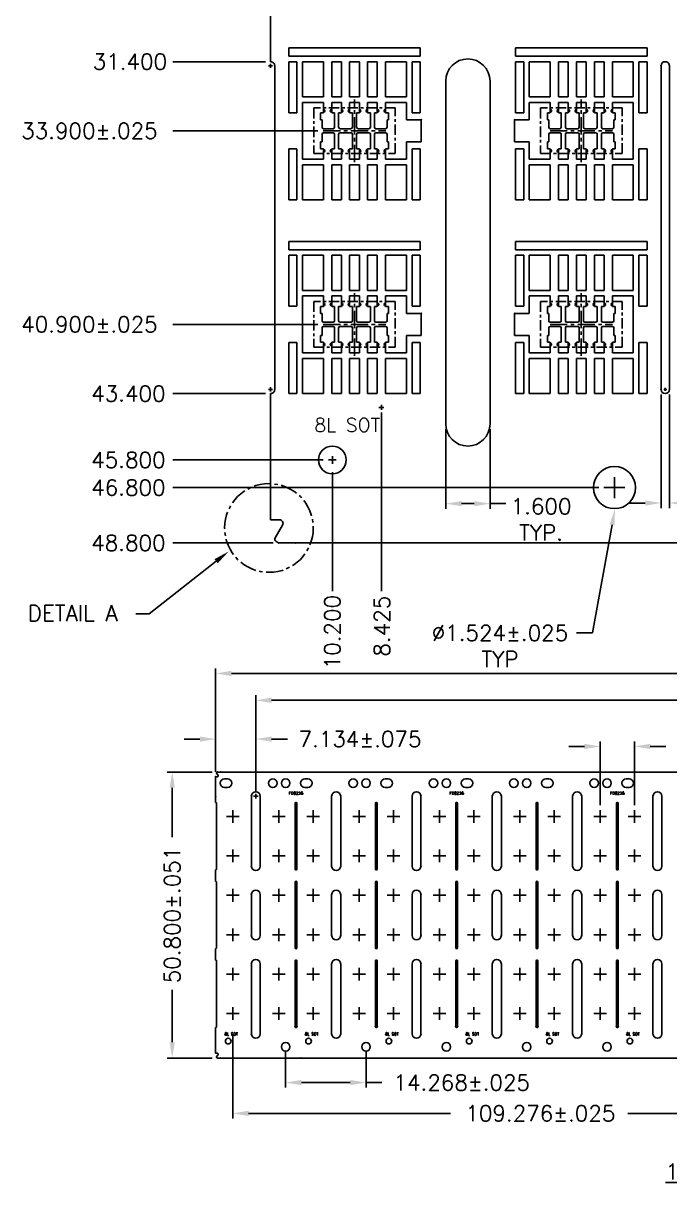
# Model space of a CAD drawing. Extents: x -176.6 to -118.8, y -49.2 to 29.7.
# Drawn here: x -176.64 to -153.27, y -49.21 to -7.22 of the extents above; entities that cross this region are included whole.
import ezdxf
from ezdxf.enums import TextEntityAlignment as Align

# ---------------------------------------------------------------- set-up
doc = ezdxf.new("R2010")
doc.units = 0
doc.header["$LTSCALE"] = 0.5
doc.header["$MEASUREMENT"] = 0
doc.linetypes.add('CENTER', pattern=[2, 1.25, -0.25, 0.25, -0.25])
doc.linetypes.add('CENTER2', pattern=[1.125, 0.75, -0.125, 0.125, -0.125])
doc.layers.add('1', color=7, linetype='CONTINUOUS')
doc.layers.add('1D', color=4, linetype='CONTINUOUS')
doc.styles.add('RS', font='romans.shx')
doc.styles.add('SIMPLEX', font='SIMPLEX')
doc.styles.get("Standard").update_dxf_attribs({"font": 'SIMPLEX'})

msp = doc.modelspace()

# ---------------------------------------------------------------- linework, layer by layer
at = {"layer": '1'}
for p, q in [((-167.046, -8.106), (-162.286, -8.106)), ((-167.046, -8.406), (-167.046, -8.106)), ((-162.286, -8.106), (-162.286, -8.406)), ((-158.846, -8.106), (-154.086, -8.106)), ((-158.846, -8.406), (-158.846, -8.106)), ((-154.086, -8.106), (-154.086, -8.406)), ((-162.286, -8.406), (-167.046, -8.406)), ((-167.046, -10.452), (-167.046, -8.606)), ((-167.046, -8.606), (-166.746, -8.606)), ((-166.746, -8.606), (-166.746, -10.452)), ((-166.546, -8.606), (-165.791, -8.606)), ((-166.546, -9.878), (-166.546, -8.606)), ((-165.791, -9.878), (-165.791, -8.606)), ((-165.491, -9.878), (-165.491, -8.606)), ((-165.141, -8.606), (-165.491, -8.606)), ((-165.141, -9.878), (-165.141, -8.606)), ((-164.841, -8.606), (-164.841, -9.878)), ((-164.491, -8.606), (-164.841, -8.606)), ((-164.491, -8.606), (-164.491, -9.878)), ((-164.191, -9.878), (-164.191, -8.606)), ((-163.841, -9.878), (-163.841, -8.606)), ((-163.541, -9.878), (-163.541, -8.606)), ((-163.541, -8.606), (-162.786, -8.606)), ((-162.786, -8.606), (-162.786, -9.878)), ((-162.586, -8.606), (-162.586, -10.452)), ((-162.286, -8.606), (-162.586, -8.606)), ((-162.286, -10.452), (-162.286, -8.606)), ((-154.086, -8.406), (-158.846, -8.406)), ((-158.846, -10.452), (-158.846, -8.606)), ((-158.846, -8.606), (-158.546, -8.606)), ((-158.546, -8.606), (-158.546, -10.452)), ((-158.346, -8.606), (-157.591, -8.606)), ((-158.346, -9.878), (-158.346, -8.606)), ((-157.591, -9.878), (-157.591, -8.606)), ((-157.291, -9.878), (-157.291, -8.606)), ((-156.941, -8.606), (-157.291, -8.606)), ((-156.941, -9.878), (-156.941, -8.606)), ((-156.641, -8.606), (-156.641, -9.878)), ((-156.291, -8.606), (-156.641, -8.606)), ((-156.291, -8.606), (-156.291, -9.878)), ((-155.991, -9.878), (-155.991, -8.606)), ((-155.641, -9.878), (-155.641, -8.606)), ((-155.341, -9.878), (-155.341, -8.606)), ((-155.341, -8.606), (-154.586, -8.606)), ((-154.586, -8.606), (-154.586, -9.878)), ((-154.086, -8.606), (-154.386, -8.606)), ((-154.386, -8.606), (-154.386, -10.452)), ((-154.086, -10.452), (-154.086, -8.606)), ((-165.791, -9.878), (-166.546, -9.878)), ((-166.546, -12.134), (-166.546, -10.078)), ((-166.546, -10.078), (-165.791, -10.078)), ((-165.791, -10.078), (-165.791, -10.459)), ((-165.141, -9.878), (-165.491, -9.878)), ((-165.141, -10.078), (-165.491, -10.078)), ((-165.491, -10.078), (-165.491, -10.459)), ((-165.141, -10.078), (-165.141, -10.459)), ((-164.491, -10.078), (-164.841, -10.078)), ((-164.841, -10.459), (-164.841, -10.078)), ((-164.491, -10.459), (-164.491, -10.078)), ((-163.841, -9.878), (-164.191, -9.878)), ((-163.841, -10.078), (-164.191, -10.078)), ((-164.191, -10.078), (-164.191, -10.459)), ((-163.841, -10.078), (-163.841, -10.459)), ((-162.786, -9.878), (-163.541, -9.878)), ((-163.541, -10.078), (-162.786, -10.078)), ((-163.541, -10.078), (-163.541, -10.459)), ((-162.786, -10.078), (-162.786, -10.706)), ((-157.591, -9.878), (-158.346, -9.878)), ((-158.346, -10.078), (-157.591, -10.078)), ((-158.346, -10.706), (-158.346, -10.078)), ((-157.591, -10.078), (-157.591, -10.459)), ((-156.941, -9.878), (-157.291, -9.878)), ((-156.941, -10.078), (-157.291, -10.078)), ((-157.291, -10.078), (-157.291, -10.459)), ((-156.941, -10.078), (-156.941, -10.459)), ((-156.291, -10.078), (-156.641, -10.078)), ((-156.641, -10.459), (-156.641, -10.078)), ((-156.291, -10.459), (-156.291, -10.078)), ((-155.641, -9.878), (-155.991, -9.878)), ((-155.641, -10.078), (-155.991, -10.078)), ((-155.991, -10.078), (-155.991, -10.459)), ((-155.641, -10.078), (-155.641, -10.459)), ((-154.586, -9.878), (-155.341, -9.878)), ((-155.341, -10.078), (-154.586, -10.078)), ((-155.341, -10.078), (-155.341, -10.459)), ((-154.586, -10.078), (-154.586, -12.134)), ((-166.746, -10.452), (-167.046, -10.452)), ((-165.791, -10.459), (-165.89, -10.459)), ((-165.89, -10.459), (-165.89, -10.706)), ((-165.392, -10.459), (-165.491, -10.459)), ((-165.392, -10.459), (-165.392, -10.98)), ((-165.141, -10.459), (-165.24, -10.459)), ((-165.24, -10.459), (-165.24, -10.98)), ((-164.841, -10.459), (-164.742, -10.459)), ((-164.742, -10.459), (-164.742, -10.931)), ((-164.742, -10.459), (-164.742, -10.98)), ((-164.491, -10.459), (-164.59, -10.459)), ((-164.59, -10.459), (-164.59, -10.98)), ((-164.59, -10.459), (-164.59, -10.98)), ((-164.191, -10.459), (-164.092, -10.459)), ((-164.092, -10.459), (-164.092, -10.98)), ((-163.94, -10.459), (-163.841, -10.459)), ((-163.94, -10.459), (-163.94, -10.98)), ((-163.541, -10.459), (-163.442, -10.459)), ((-163.442, -10.459), (-163.442, -10.706)), ((-162.586, -10.452), (-162.286, -10.452)), ((-158.546, -10.452), (-158.846, -10.452)), ((-157.591, -10.459), (-157.69, -10.459)), ((-157.69, -10.459), (-157.69, -10.706)), ((-157.192, -10.459), (-157.291, -10.459)), ((-157.192, -10.459), (-157.192, -10.98)), ((-156.941, -10.459), (-157.04, -10.459)), ((-157.04, -10.459), (-157.04, -10.98)), ((-156.641, -10.459), (-156.542, -10.459)), ((-156.542, -10.459), (-156.542, -10.931)), ((-156.542, -10.459), (-156.542, -10.98)), ((-156.291, -10.459), (-156.39, -10.459)), ((-156.39, -10.459), (-156.39, -10.98)), ((-156.39, -10.459), (-156.39, -10.98)), ((-155.991, -10.459), (-155.892, -10.459)), ((-155.892, -10.459), (-155.892, -10.98)), ((-155.74, -10.459), (-155.641, -10.459)), ((-155.74, -10.459), (-155.74, -10.98)), ((-155.341, -10.459), (-155.242, -10.459)), ((-155.242, -10.459), (-155.242, -10.706)), ((-154.386, -10.452), (-154.086, -10.452)), ((-165.89, -10.706), (-165.841, -10.706)), ((-165.841, -10.98), (-165.841, -10.706)), ((-163.442, -10.706), (-163.491, -10.706)), ((-163.491, -10.98), (-163.491, -10.706)), ((-162.786, -10.706), (-162.252, -10.706)), ((-162.252, -10.706), (-162.252, -11.506)), ((-158.88, -10.706), (-158.88, -11.506)), ((-158.346, -10.706), (-158.88, -10.706)), ((-157.69, -10.706), (-157.641, -10.706)), ((-157.641, -10.98), (-157.641, -10.706)), ((-155.242, -10.706), (-155.291, -10.706)), ((-155.291, -10.98), (-155.291, -10.706)), ((-165.841, -11.232), (-165.841, -11.506)), ((-165.791, -11.03), (-165.442, -11.03)), ((-165.791, -11.182), (-165.442, -11.182)), ((-165.392, -11.753), (-165.392, -11.232)), ((-165.24, -11.753), (-165.24, -11.232)), ((-165.19, -11.03), (-164.792, -11.03)), ((-165.19, -11.182), (-164.792, -11.182)), ((-164.742, -11.753), (-164.742, -11.232)), ((-164.742, -11.753), (-164.742, -11.232)), ((-164.59, -11.753), (-164.59, -11.232)), ((-164.59, -11.753), (-164.59, -11.282)), ((-164.142, -11.03), (-164.54, -11.03)), ((-164.142, -11.182), (-164.54, -11.182)), ((-164.092, -11.753), (-164.092, -11.232)), ((-163.94, -11.753), (-163.94, -11.232)), ((-163.541, -11.03), (-163.89, -11.03)), ((-163.541, -11.182), (-163.89, -11.182)), ((-163.491, -11.232), (-163.491, -11.506)), ((-157.641, -11.232), (-157.641, -11.506)), ((-157.591, -11.03), (-157.242, -11.03)), ((-157.591, -11.182), (-157.242, -11.182)), ((-157.192, -11.753), (-157.192, -11.232)), ((-157.04, -11.753), (-157.04, -11.232)), ((-156.99, -11.03), (-156.592, -11.03)), ((-156.99, -11.182), (-156.592, -11.182)), ((-156.542, -11.753), (-156.542, -11.232)), ((-156.542, -11.753), (-156.542, -11.232)), ((-156.39, -11.753), (-156.39, -11.232)), ((-156.39, -11.753), (-156.39, -11.282)), ((-155.942, -11.03), (-156.34, -11.03)), ((-155.942, -11.182), (-156.34, -11.182)), ((-155.892, -11.753), (-155.892, -11.232)), ((-155.74, -11.753), (-155.74, -11.232)), ((-155.341, -11.03), (-155.69, -11.03)), ((-155.341, -11.182), (-155.69, -11.182)), ((-155.291, -11.232), (-155.291, -11.506)), ((-165.89, -11.753), (-165.89, -11.506)), ((-165.89, -11.506), (-165.841, -11.506)), ((-165.791, -11.753), (-165.89, -11.753)), ((-165.791, -12.134), (-165.791, -11.753)), ((-165.491, -12.134), (-165.491, -11.753)), ((-165.392, -11.753), (-165.491, -11.753)), ((-165.141, -11.753), (-165.24, -11.753)), ((-165.141, -12.134), (-165.141, -11.753)), ((-164.841, -11.753), (-164.841, -12.134)), ((-164.841, -11.753), (-164.742, -11.753)), ((-164.491, -11.753), (-164.59, -11.753)), ((-164.491, -11.753), (-164.491, -12.134)), ((-164.191, -12.134), (-164.191, -11.753)), ((-164.191, -11.753), (-164.092, -11.753)), ((-163.94, -11.753), (-163.841, -11.753)), ((-163.841, -12.134), (-163.841, -11.753)), ((-163.541, -12.134), (-163.541, -11.753)), ((-163.541, -11.753), (-163.442, -11.753)), ((-163.442, -11.506), (-163.491, -11.506)), ((-163.442, -11.753), (-163.442, -11.506)), ((-162.252, -11.506), (-162.786, -11.506)), ((-162.786, -11.506), (-162.786, -12.134)), ((-158.88, -11.506), (-158.346, -11.506)), ((-158.346, -12.134), (-158.346, -11.506)), ((-157.69, -11.753), (-157.69, -11.506)), ((-157.69, -11.506), (-157.641, -11.506)), ((-157.591, -11.753), (-157.69, -11.753)), ((-157.591, -12.134), (-157.591, -11.753)), ((-157.291, -12.134), (-157.291, -11.753)), ((-157.192, -11.753), (-157.291, -11.753)), ((-156.941, -11.753), (-157.04, -11.753)), ((-156.941, -12.134), (-156.941, -11.753)), ((-156.641, -11.753), (-156.641, -12.134)), ((-156.641, -11.753), (-156.542, -11.753)), ((-156.291, -11.753), (-156.39, -11.753)), ((-156.291, -11.753), (-156.291, -12.134)), ((-155.991, -12.134), (-155.991, -11.753)), ((-155.991, -11.753), (-155.892, -11.753)), ((-155.74, -11.753), (-155.641, -11.753)), ((-155.641, -12.134), (-155.641, -11.753)), ((-155.341, -12.134), (-155.341, -11.753)), ((-155.341, -11.753), (-155.242, -11.753)), ((-155.242, -11.506), (-155.291, -11.506)), ((-155.242, -11.753), (-155.242, -11.506)), ((-167.046, -11.76), (-167.046, -13.606)), ((-166.746, -11.76), (-167.046, -11.76)), ((-166.746, -13.606), (-166.746, -11.76)), ((-165.791, -12.134), (-166.546, -12.134)), ((-165.141, -12.134), (-165.491, -12.134)), ((-164.491, -12.134), (-164.841, -12.134)), ((-163.841, -12.134), (-164.191, -12.134)), ((-162.786, -12.134), (-163.541, -12.134)), ((-162.586, -13.606), (-162.586, -11.76)), ((-162.586, -11.76), (-162.286, -11.76)), ((-162.286, -11.76), (-162.286, -13.606)), ((-158.846, -11.76), (-158.846, -13.606)), ((-158.546, -11.76), (-158.846, -11.76)), ((-158.546, -13.606), (-158.546, -11.76)), ((-157.591, -12.134), (-158.346, -12.134)), ((-156.941, -12.134), (-157.291, -12.134)), ((-156.291, -12.134), (-156.641, -12.134)), ((-155.641, -12.134), (-155.991, -12.134)), ((-154.586, -12.134), (-155.341, -12.134)), ((-154.386, -11.76), (-154.086, -11.76)), ((-154.386, -13.606), (-154.386, -11.76)), ((-154.086, -11.76), (-154.086, -13.606)), ((-165.791, -12.334), (-166.546, -12.334)), ((-166.546, -12.334), (-166.546, -13.606)), ((-165.791, -12.334), (-165.791, -13.606)), ((-165.491, -12.334), (-165.491, -13.606)), ((-165.141, -12.334), (-165.491, -12.334)), ((-165.141, -12.334), (-165.141, -13.606)), ((-164.841, -13.606), (-164.841, -12.334)), ((-164.491, -13.606), (-164.491, -12.334)), ((-164.191, -12.334), (-164.191, -13.606)), ((-163.841, -12.334), (-164.191, -12.334)), ((-163.841, -12.334), (-163.841, -13.606)), ((-163.541, -12.334), (-163.541, -13.606)), ((-162.786, -12.334), (-163.541, -12.334)), ((-162.786, -13.606), (-162.786, -12.334)), ((-157.591, -12.334), (-158.346, -12.334)), ((-158.346, -12.334), (-158.346, -13.606)), ((-157.591, -12.334), (-157.591, -13.606)), ((-157.291, -12.334), (-157.291, -13.606)), ((-156.941, -12.334), (-157.291, -12.334)), ((-156.941, -12.334), (-156.941, -13.606)), ((-156.641, -13.606), (-156.641, -12.334)), ((-156.291, -13.606), (-156.291, -12.334)), ((-155.991, -12.334), (-155.991, -13.606)), ((-155.641, -12.334), (-155.991, -12.334)), ((-155.641, -12.334), (-155.641, -13.606)), ((-155.341, -12.334), (-155.341, -13.606)), ((-154.586, -12.334), (-155.341, -12.334)), ((-154.586, -13.606), (-154.586, -12.334)), ((-167.046, -13.606), (-166.746, -13.606)), ((-166.546, -13.606), (-165.791, -13.606)), ((-165.141, -13.606), (-165.491, -13.606)), ((-164.491, -13.606), (-164.841, -13.606)), ((-163.541, -13.606), (-162.786, -13.606)), ((-162.286, -13.606), (-162.586, -13.606)), ((-158.846, -13.606), (-158.546, -13.606)), ((-158.346, -13.606), (-157.591, -13.606)), ((-156.941, -13.606), (-157.291, -13.606)), ((-156.291, -13.606), (-156.641, -13.606)), ((-155.341, -13.606), (-154.586, -13.606)), ((-154.086, -13.606), (-154.386, -13.606)), ((-167.046, -15.106), (-162.286, -15.106)), ((-167.046, -15.406), (-167.046, -15.106)), ((-162.286, -15.106), (-162.286, -15.406)), ((-158.846, -15.106), (-154.086, -15.106)), ((-158.846, -15.406), (-158.846, -15.106)), ((-154.086, -15.106), (-154.086, -15.406)), ((-162.286, -15.406), (-167.046, -15.406)), ((-154.086, -15.406), (-158.846, -15.406)), ((-167.046, -17.452), (-167.046, -15.606)), ((-167.046, -15.606), (-166.746, -15.606)), ((-166.746, -15.606), (-166.746, -17.452)), ((-166.546, -15.606), (-165.791, -15.606)), ((-166.546, -16.878), (-166.546, -15.606)), ((-165.791, -16.878), (-165.791, -15.606)), ((-165.491, -16.878), (-165.491, -15.606)), ((-165.141, -15.606), (-165.491, -15.606)), ((-165.141, -16.878), (-165.141, -15.606)), ((-164.841, -15.606), (-164.841, -16.878)), ((-164.491, -15.606), (-164.841, -15.606)), ((-164.491, -15.606), (-164.491, -16.878)), ((-164.191, -16.878), (-164.191, -15.606)), ((-163.841, -16.878), (-163.841, -15.606)), ((-163.541, -16.878), (-163.541, -15.606)), ((-163.541, -15.606), (-162.786, -15.606)), ((-162.786, -15.606), (-162.786, -16.878)), ((-162.586, -15.606), (-162.586, -17.452)), ((-162.286, -15.606), (-162.586, -15.606)), ((-162.286, -17.452), (-162.286, -15.606)), ((-158.846, -17.452), (-158.846, -15.606)), ((-158.846, -15.606), (-158.546, -15.606)), ((-158.546, -15.606), (-158.546, -17.452)), ((-158.346, -15.606), (-157.591, -15.606)), ((-158.346, -16.878), (-158.346, -15.606)), ((-157.591, -16.878), (-157.591, -15.606)), ((-157.291, -16.878), (-157.291, -15.606)), ((-156.941, -15.606), (-157.291, -15.606)), ((-156.941, -16.878), (-156.941, -15.606)), ((-156.641, -15.606), (-156.641, -16.878)), ((-156.291, -15.606), (-156.641, -15.606)), ((-156.291, -15.606), (-156.291, -16.878)), ((-155.991, -16.878), (-155.991, -15.606)), ((-155.641, -16.878), (-155.641, -15.606)), ((-155.341, -16.878), (-155.341, -15.606)), ((-155.341, -15.606), (-154.586, -15.606)), ((-154.586, -15.606), (-154.586, -16.878)), ((-154.086, -15.606), (-154.386, -15.606)), ((-154.386, -15.606), (-154.386, -17.452)), ((-154.086, -17.452), (-154.086, -15.606)), ((-165.791, -16.878), (-166.546, -16.878)), ((-166.546, -19.134), (-166.546, -17.078)), ((-166.546, -17.078), (-165.791, -17.078)), ((-165.791, -17.078), (-165.791, -17.459)), ((-165.141, -16.878), (-165.491, -16.878)), ((-165.141, -17.078), (-165.491, -17.078)), ((-165.491, -17.078), (-165.491, -17.459)), ((-165.141, -17.078), (-165.141, -17.459)), ((-164.491, -17.078), (-164.841, -17.078)), ((-164.841, -17.459), (-164.841, -17.078)), ((-164.491, -17.459), (-164.491, -17.078)), ((-163.841, -16.878), (-164.191, -16.878)), ((-163.841, -17.078), (-164.191, -17.078)), ((-164.191, -17.078), (-164.191, -17.459)), ((-163.841, -17.078), (-163.841, -17.459)), ((-162.786, -16.878), (-163.541, -16.878)), ((-163.541, -17.078), (-162.786, -17.078)), ((-163.541, -17.078), (-163.541, -17.459)), ((-162.786, -17.078), (-162.786, -17.706)), ((-157.591, -16.878), (-158.346, -16.878)), ((-158.346, -17.078), (-157.591, -17.078)), ((-158.346, -17.706), (-158.346, -17.078)), ((-157.591, -17.078), (-157.591, -17.459)), ((-156.941, -16.878), (-157.291, -16.878)), ((-156.941, -17.078), (-157.291, -17.078)), ((-157.291, -17.078), (-157.291, -17.459)), ((-156.941, -17.078), (-156.941, -17.459)), ((-156.291, -17.078), (-156.641, -17.078)), ((-156.641, -17.459), (-156.641, -17.078)), ((-156.291, -17.459), (-156.291, -17.078)), ((-155.641, -16.878), (-155.991, -16.878)), ((-155.641, -17.078), (-155.991, -17.078)), ((-155.991, -17.078), (-155.991, -17.459)), ((-155.641, -17.078), (-155.641, -17.459)), ((-154.586, -16.878), (-155.341, -16.878)), ((-155.341, -17.078), (-154.586, -17.078)), ((-155.341, -17.078), (-155.341, -17.459)), ((-154.586, -17.078), (-154.586, -19.134)), ((-166.746, -17.452), (-167.046, -17.452)), ((-165.791, -17.459), (-165.89, -17.459)), ((-165.89, -17.459), (-165.89, -17.706)), ((-165.392, -17.459), (-165.491, -17.459)), ((-165.392, -17.459), (-165.392, -17.98)), ((-165.141, -17.459), (-165.24, -17.459)), ((-165.24, -17.459), (-165.24, -17.98)), ((-164.841, -17.459), (-164.742, -17.459)), ((-164.742, -17.459), (-164.742, -17.931)), ((-164.742, -17.459), (-164.742, -17.98)), ((-164.491, -17.459), (-164.59, -17.459)), ((-164.59, -17.459), (-164.59, -17.98)), ((-164.59, -17.459), (-164.59, -17.98)), ((-164.191, -17.459), (-164.092, -17.459)), ((-164.092, -17.459), (-164.092, -17.98)), ((-163.94, -17.459), (-163.841, -17.459)), ((-163.94, -17.459), (-163.94, -17.98)), ((-163.541, -17.459), (-163.442, -17.459)), ((-163.442, -17.459), (-163.442, -17.706)), ((-162.586, -17.452), (-162.286, -17.452)), ((-158.546, -17.452), (-158.846, -17.452)), ((-157.591, -17.459), (-157.69, -17.459)), ((-157.69, -17.459), (-157.69, -17.706)), ((-157.192, -17.459), (-157.291, -17.459)), ((-157.192, -17.459), (-157.192, -17.98)), ((-156.941, -17.459), (-157.04, -17.459)), ((-157.04, -17.459), (-157.04, -17.98)), ((-156.641, -17.459), (-156.542, -17.459)), ((-156.542, -17.459), (-156.542, -17.931)), ((-156.542, -17.459), (-156.542, -17.98)), ((-156.291, -17.459), (-156.39, -17.459)), ((-156.39, -17.459), (-156.39, -17.98)), ((-156.39, -17.459), (-156.39, -17.98)), ((-155.991, -17.459), (-155.892, -17.459)), ((-155.892, -17.459), (-155.892, -17.98)), ((-155.74, -17.459), (-155.641, -17.459)), ((-155.74, -17.459), (-155.74, -17.98)), ((-155.341, -17.459), (-155.242, -17.459)), ((-155.242, -17.459), (-155.242, -17.706)), ((-154.386, -17.452), (-154.086, -17.452)), ((-165.89, -17.706), (-165.841, -17.706)), ((-165.841, -17.98), (-165.841, -17.706)), ((-165.791, -18.03), (-165.442, -18.03)), ((-165.19, -18.03), (-164.792, -18.03)), ((-164.142, -18.03), (-164.54, -18.03)), ((-163.541, -18.03), (-163.89, -18.03)), ((-163.442, -17.706), (-163.491, -17.706)), ((-163.491, -17.98), (-163.491, -17.706)), ((-162.786, -17.706), (-162.252, -17.706)), ((-162.252, -17.706), (-162.252, -18.506)), ((-158.88, -17.706), (-158.88, -18.506)), ((-158.346, -17.706), (-158.88, -17.706)), ((-157.69, -17.706), (-157.641, -17.706)), ((-157.641, -17.98), (-157.641, -17.706)), ((-157.591, -18.03), (-157.242, -18.03)), ((-156.99, -18.03), (-156.592, -18.03)), ((-155.942, -18.03), (-156.34, -18.03)), ((-155.341, -18.03), (-155.69, -18.03)), ((-155.242, -17.706), (-155.291, -17.706)), ((-155.291, -17.98), (-155.291, -17.706)), ((-165.841, -18.232), (-165.841, -18.506)), ((-165.791, -18.182), (-165.442, -18.182)), ((-165.392, -18.753), (-165.392, -18.232)), ((-165.24, -18.753), (-165.24, -18.232)), ((-165.19, -18.182), (-164.792, -18.182)), ((-164.742, -18.753), (-164.742, -18.232)), ((-164.742, -18.753), (-164.742, -18.232)), ((-164.59, -18.753), (-164.59, -18.232)), ((-164.59, -18.753), (-164.59, -18.282)), ((-164.142, -18.182), (-164.54, -18.182)), ((-164.092, -18.753), (-164.092, -18.232)), ((-163.94, -18.753), (-163.94, -18.232)), ((-163.541, -18.182), (-163.89, -18.182)), ((-163.491, -18.232), (-163.491, -18.506)), ((-157.641, -18.232), (-157.641, -18.506)), ((-157.591, -18.182), (-157.242, -18.182)), ((-157.192, -18.753), (-157.192, -18.232)), ((-157.04, -18.753), (-157.04, -18.232)), ((-156.99, -18.182), (-156.592, -18.182)), ((-156.542, -18.753), (-156.542, -18.232)), ((-156.542, -18.753), (-156.542, -18.232)), ((-156.39, -18.753), (-156.39, -18.232)), ((-156.39, -18.753), (-156.39, -18.282)), ((-155.942, -18.182), (-156.34, -18.182)), ((-155.892, -18.753), (-155.892, -18.232)), ((-155.74, -18.753), (-155.74, -18.232)), ((-155.341, -18.182), (-155.69, -18.182)), ((-155.291, -18.232), (-155.291, -18.506)), ((-167.046, -18.76), (-167.046, -20.606)), ((-166.746, -18.76), (-167.046, -18.76)), ((-166.746, -20.606), (-166.746, -18.76)), ((-165.89, -18.753), (-165.89, -18.506)), ((-165.89, -18.506), (-165.841, -18.506)), ((-165.791, -18.753), (-165.89, -18.753)), ((-165.791, -19.134), (-165.791, -18.753)), ((-165.491, -19.134), (-165.491, -18.753)), ((-165.392, -18.753), (-165.491, -18.753)), ((-165.141, -18.753), (-165.24, -18.753)), ((-165.141, -19.134), (-165.141, -18.753)), ((-164.841, -18.753), (-164.841, -19.134)), ((-164.841, -18.753), (-164.742, -18.753)), ((-164.491, -18.753), (-164.59, -18.753)), ((-164.491, -18.753), (-164.491, -19.134)), ((-164.191, -19.134), (-164.191, -18.753)), ((-164.191, -18.753), (-164.092, -18.753)), ((-163.94, -18.753), (-163.841, -18.753)), ((-163.841, -19.134), (-163.841, -18.753)), ((-163.541, -19.134), (-163.541, -18.753)), ((-163.541, -18.753), (-163.442, -18.753)), ((-163.442, -18.506), (-163.491, -18.506)), ((-163.442, -18.753), (-163.442, -18.506)), ((-162.252, -18.506), (-162.786, -18.506)), ((-162.786, -18.506), (-162.786, -19.134)), ((-162.586, -20.606), (-162.586, -18.76)), ((-162.586, -18.76), (-162.286, -18.76)), ((-162.286, -18.76), (-162.286, -20.606)), ((-158.88, -18.506), (-158.346, -18.506)), ((-158.846, -18.76), (-158.846, -20.606)), ((-158.546, -18.76), (-158.846, -18.76)), ((-158.546, -20.606), (-158.546, -18.76)), ((-158.346, -19.134), (-158.346, -18.506)), ((-157.69, -18.753), (-157.69, -18.506)), ((-157.69, -18.506), (-157.641, -18.506)), ((-157.591, -18.753), (-157.69, -18.753)), ((-157.591, -19.134), (-157.591, -18.753)), ((-157.291, -19.134), (-157.291, -18.753)), ((-157.192, -18.753), (-157.291, -18.753)), ((-156.941, -18.753), (-157.04, -18.753)), ((-156.941, -19.134), (-156.941, -18.753)), ((-156.641, -18.753), (-156.641, -19.134)), ((-156.641, -18.753), (-156.542, -18.753)), ((-156.291, -18.753), (-156.39, -18.753)), ((-156.291, -18.753), (-156.291, -19.134)), ((-155.991, -19.134), (-155.991, -18.753)), ((-155.991, -18.753), (-155.892, -18.753)), ((-155.74, -18.753), (-155.641, -18.753)), ((-155.641, -19.134), (-155.641, -18.753)), ((-155.341, -19.134), (-155.341, -18.753)), ((-155.341, -18.753), (-155.242, -18.753)), ((-155.242, -18.506), (-155.291, -18.506)), ((-155.242, -18.753), (-155.242, -18.506)), ((-154.386, -18.76), (-154.086, -18.76)), ((-154.386, -20.606), (-154.386, -18.76)), ((-154.086, -18.76), (-154.086, -20.606)), ((-165.791, -19.134), (-166.546, -19.134)), ((-165.141, -19.134), (-165.491, -19.134)), ((-164.491, -19.134), (-164.841, -19.134)), ((-163.841, -19.134), (-164.191, -19.134)), ((-162.786, -19.134), (-163.541, -19.134)), ((-157.591, -19.134), (-158.346, -19.134)), ((-156.941, -19.134), (-157.291, -19.134)), ((-156.291, -19.134), (-156.641, -19.134)), ((-155.641, -19.134), (-155.991, -19.134)), ((-154.586, -19.134), (-155.341, -19.134)), ((-165.791, -19.334), (-166.546, -19.334)), ((-166.546, -19.334), (-166.546, -20.606)), ((-165.791, -19.334), (-165.791, -20.606)), ((-165.491, -19.334), (-165.491, -20.606)), ((-165.141, -19.334), (-165.491, -19.334)), ((-165.141, -19.334), (-165.141, -20.606)), ((-164.841, -20.606), (-164.841, -19.334)), ((-164.491, -20.606), (-164.491, -19.334)), ((-164.191, -19.334), (-164.191, -20.606)), ((-163.841, -19.334), (-164.191, -19.334)), ((-163.841, -19.334), (-163.841, -20.606)), ((-163.541, -19.334), (-163.541, -20.606)), ((-162.786, -19.334), (-163.541, -19.334)), ((-162.786, -20.606), (-162.786, -19.334)), ((-157.591, -19.334), (-158.346, -19.334)), ((-158.346, -19.334), (-158.346, -20.606)), ((-157.591, -19.334), (-157.591, -20.606)), ((-157.291, -19.334), (-157.291, -20.606)), ((-156.941, -19.334), (-157.291, -19.334)), ((-156.941, -19.334), (-156.941, -20.606)), ((-156.641, -20.606), (-156.641, -19.334)), ((-156.291, -20.606), (-156.291, -19.334)), ((-155.991, -19.334), (-155.991, -20.606)), ((-155.641, -19.334), (-155.991, -19.334)), ((-155.641, -19.334), (-155.641, -20.606)), ((-155.341, -19.334), (-155.341, -20.606)), ((-154.586, -19.334), (-155.341, -19.334)), ((-154.586, -20.606), (-154.586, -19.334)), ((-167.046, -20.606), (-166.746, -20.606)), ((-166.546, -20.606), (-165.791, -20.606)), ((-165.141, -20.606), (-165.491, -20.606)), ((-164.491, -20.606), (-164.841, -20.606)), ((-163.541, -20.606), (-162.786, -20.606)), ((-162.286, -20.606), (-162.586, -20.606)), ((-158.846, -20.606), (-158.546, -20.606)), ((-158.346, -20.606), (-157.591, -20.606)), ((-156.941, -20.606), (-157.291, -20.606)), ((-156.291, -20.606), (-156.641, -20.606)), ((-155.341, -20.606), (-154.586, -20.606)), ((-154.086, -20.606), (-154.386, -20.606)), ((-169.261, -34.542), (-169.364, -34.542)), ((-169.364, -34.852), (-169.261, -34.852)), ((-166.356, -34.542), (-166.46, -34.542)), ((-166.356, -34.542), (-166.46, -34.542)), ((-166.46, -34.852), (-166.356, -34.852)), ((-166.46, -34.852), (-166.356, -34.852)), ((-163.452, -34.542), (-163.555, -34.542)), ((-163.452, -34.542), (-163.555, -34.542)), ((-163.555, -34.852), (-163.452, -34.852)), ((-163.555, -34.852), (-163.452, -34.852)), ((-160.547, -34.542), (-160.65, -34.542)), ((-160.547, -34.542), (-160.65, -34.542)), ((-160.65, -34.852), (-160.547, -34.852)), ((-160.65, -34.852), (-160.547, -34.852)), ((-157.643, -34.542), (-157.746, -34.542)), ((-157.643, -34.542), (-157.746, -34.542)), ((-157.746, -34.852), (-157.643, -34.852)), ((-157.746, -34.852), (-157.643, -34.852)), ((-154.738, -34.542), (-154.841, -34.542)), ((-154.738, -34.542), (-154.841, -34.542)), ((-154.841, -34.852), (-154.738, -34.852)), ((-154.841, -34.852), (-154.738, -34.852)), ((-168.396, -37.69), (-168.396, -35.165)), ((-168.071, -35.165), (-168.071, -37.69)), ((-165.492, -37.69), (-165.492, -35.165)), ((-165.166, -35.165), (-165.166, -37.69)), ((-162.587, -37.69), (-162.587, -35.165)), ((-162.262, -35.165), (-162.262, -37.69)), ((-159.683, -37.69), (-159.683, -35.165)), ((-159.357, -35.165), (-159.357, -37.69)), ((-156.778, -37.69), (-156.778, -35.165)), ((-156.452, -35.165), (-156.452, -37.69)), ((-153.874, -37.69), (-153.874, -35.165)), ((-153.548, -35.165), (-153.548, -37.69)), ((-168.396, -38.728), (-168.396, -40.194)), ((-168.071, -40.194), (-168.071, -38.728)), ((-165.492, -38.728), (-165.492, -40.194)), ((-165.166, -40.194), (-165.166, -38.728)), ((-162.587, -38.728), (-162.587, -40.194)), ((-162.262, -40.194), (-162.262, -38.728)), ((-159.683, -38.728), (-159.683, -40.194)), ((-159.357, -40.194), (-159.357, -38.728)), ((-156.778, -38.728), (-156.778, -40.194)), ((-156.452, -40.194), (-156.452, -38.728)), ((-153.874, -38.728), (-153.874, -40.194)), ((-153.548, -40.194), (-153.548, -38.728)), ((-168.396, -41.232), (-168.396, -43.756)), ((-168.071, -43.756), (-168.071, -41.232)), ((-165.492, -41.232), (-165.492, -43.756)), ((-165.166, -43.756), (-165.166, -41.232)), ((-162.587, -41.232), (-162.587, -43.756)), ((-162.262, -43.756), (-162.262, -41.232)), ((-159.683, -41.232), (-159.683, -43.756)), ((-159.357, -43.756), (-159.357, -41.232)), ((-156.778, -41.232), (-156.778, -43.756)), ((-156.452, -43.756), (-156.452, -41.232)), ((-153.874, -41.232), (-153.874, -43.756)), ((-153.548, -43.756), (-153.548, -41.232))]:
    msp.add_line(p, q, dxfattribs=at)
at = {"layer": '1', "linetype": 'Continuous'}
for p, q in [((-153.582, -8.756), (-153.582, -20.456)), ((-153.282, -20.456), (-153.282, -8.756)), ((-161.366, -9.306), (-161.366, -21.706)), ((-159.766, -21.706), (-159.766, -9.306))]:
    msp.add_line(p, q, dxfattribs=at)
msp.add_lwpolyline([(-142.82, -26.006), (-167.411, -26.006), (-167.497, -25.956, -0.414214), (-167.534, -25.82), (-167.268, -25.359, 0.57735), (-167.378, -25.168), (-167.7, -25.168), (-167.7, -20.606, 0.414214), (-167.55, -20.456), (-167.55, -8.756, 0.414214), (-167.7, -8.606), (-167.7, -6.606, 0.414214)], format="xyb", dxfattribs=at)
at = {"layer": '1'}
for points in [[(-164.191, -8.606), (-163.841, -8.606)], [(-155.991, -8.606), (-155.641, -8.606)], [(-164.491, -9.878), (-164.841, -9.878)], [(-156.291, -9.878), (-156.641, -9.878)], [(-164.491, -12.334), (-164.841, -12.334)], [(-156.291, -12.334), (-156.641, -12.334)], [(-164.191, -13.606), (-163.841, -13.606)], [(-155.991, -13.606), (-155.641, -13.606)], [(-164.191, -15.606), (-163.841, -15.606)], [(-155.991, -15.606), (-155.641, -15.606)], [(-164.491, -16.878), (-164.841, -16.878)], [(-156.291, -16.878), (-156.641, -16.878)], [(-164.491, -19.334), (-164.841, -19.334)], [(-156.291, -19.334), (-156.641, -19.334)], [(-164.191, -20.606), (-163.841, -20.606)], [(-155.991, -20.606), (-155.641, -20.606)]]:
    msp.add_lwpolyline(points, dxfattribs=at)
msp.add_lwpolyline([(-123.272, -44.632), (-169.627, -44.632), (-169.645, -44.621, -0.414214), (-169.652, -44.594), (-169.598, -44.5, 0.57735), (-169.62, -44.461), (-169.686, -44.461), (-169.686, -43.532, 0.414214), (-169.655, -43.502), (-169.655, -41.12, 0.414214), (-169.686, -41.089), (-169.686, -40.682, 0.414214), (-169.655, -40.652), (-169.655, -38.27, 0.414214), (-169.686, -38.239), (-169.686, -37.832, 0.414214), (-169.655, -37.802), (-169.655, -35.42, 0.414214), (-169.686, -35.389), (-169.686, -34.461), (-169.62, -34.461, 0.57735), (-169.598, -34.422), (-169.652, -34.328, -0.414214), (-169.645, -34.3), (-169.627, -34.29), (-123.272, -34.29)], format="xyb", dxfattribs=at)
for points in [[(-166.812, -35.42), (-166.812, -37.802, 1), (-166.751, -37.802), (-166.751, -35.42, 1)], [(-163.907, -35.42), (-163.907, -37.802, 1), (-163.846, -37.802), (-163.846, -35.42, 1)], [(-161.003, -35.42), (-161.003, -37.802, 1), (-160.942, -37.802), (-160.942, -35.42, 1)], [(-158.098, -35.42), (-158.098, -37.802, 1), (-158.037, -37.802), (-158.037, -35.42, 1)], [(-155.194, -35.42), (-155.194, -37.802, 1), (-155.132, -37.802), (-155.132, -35.42, 1)], [(-166.751, -40.652), (-166.751, -38.27, 1), (-166.812, -38.27), (-166.812, -40.652, 1)], [(-163.846, -40.652), (-163.846, -38.27, 1), (-163.907, -38.27), (-163.907, -40.652, 1)], [(-160.942, -40.652), (-160.942, -38.27, 1), (-161.003, -38.27), (-161.003, -40.652, 1)], [(-158.037, -40.652), (-158.037, -38.27, 1), (-158.098, -38.27), (-158.098, -40.652, 1)], [(-155.132, -40.652), (-155.132, -38.27, 1), (-155.194, -38.27), (-155.194, -40.652, 1)], [(-166.812, -43.502, 1), (-166.751, -43.502), (-166.751, -41.12, 1), (-166.812, -41.12)], [(-163.907, -43.502, 1), (-163.846, -43.502), (-163.846, -41.12, 1), (-163.907, -41.12)], [(-161.003, -43.502, 1), (-160.942, -43.502), (-160.942, -41.12, 1), (-161.003, -41.12)], [(-158.098, -43.502, 1), (-158.037, -43.502), (-158.037, -41.12, 1), (-158.098, -41.12)], [(-155.194, -43.502, 1), (-155.132, -43.502), (-155.132, -41.12, 1), (-155.194, -41.12)]]:
    msp.add_lwpolyline(points, format="xyb", close=True, dxfattribs=at)
at = {"layer": '1', "linetype": 'Continuous'}
for centre, radius in [((-165.466, -23.006), 0.5), ((-155.266, -24.006), 0.762), ((-167.62, -34.697), 0.155), ((-164.715, -34.697), 0.155), ((-161.811, -34.697), 0.155), ((-158.906, -34.697), 0.155), ((-156.002, -34.697), 0.155)]:
    msp.add_circle(centre, radius, dxfattribs=at)
at = {"layer": '1'}
for centre, radius in [((-167.155, -34.697), 0.155), ((-164.25, -34.697), 0.155), ((-161.345, -34.697), 0.155), ((-158.441, -34.697), 0.155), ((-155.536, -34.697), 0.155), ((-169.231, -44.021), 0.102), ((-167.155, -44.224), 0.155), ((-166.326, -44.021), 0.102), ((-164.25, -44.224), 0.155), ((-163.422, -44.021), 0.102), ((-161.345, -44.224), 0.155), ((-160.517, -44.021), 0.102), ((-158.441, -44.224), 0.155), ((-157.613, -44.021), 0.102), ((-155.536, -44.224), 0.155), ((-154.708, -44.021), 0.102)]:
    msp.add_circle(centre, radius, dxfattribs=at)
at = {"layer": '1', "linetype": 'Continuous'}
for centre, radius, start, end in [((-160.566, -9.306), 0.8, 0, 180), ((-153.432, -8.756), 0.15, 0, 180), ((-153.432, -20.456), 0.15, 180, 0), ((-160.566, -21.706), 0.8, 180, 0)]:
    msp.add_arc(centre, radius, start, end, dxfattribs=at)
at = {"layer": '1'}
for centre, radius, start, end in [((-165.791, -10.381), 0.05, 270, 90), ((-165.491, -10.381), 0.05, 90, 270), ((-165.141, -10.381), 0.05, 270, 90), ((-164.841, -10.381), 0.05, 90, 270), ((-164.491, -10.381), 0.05, 270, 90), ((-164.191, -10.381), 0.05, 90, 270), ((-163.841, -10.381), 0.05, 270, 90), ((-163.541, -10.381), 0.05, 90, 270), ((-157.591, -10.381), 0.05, 270, 90), ((-157.291, -10.381), 0.05, 90, 270), ((-156.941, -10.381), 0.05, 270, 90), ((-156.641, -10.381), 0.05, 90, 270), ((-156.291, -10.381), 0.05, 270, 90), ((-155.991, -10.381), 0.05, 90, 270), ((-155.641, -10.381), 0.05, 270, 90), ((-155.341, -10.381), 0.05, 90, 270), ((-165.791, -10.98), 0.05, 180, 270), ((-165.791, -11.232), 0.05, 90, 180), ((-165.442, -10.98), 0.05, 270, 0), ((-165.442, -11.232), 0.05, 360, 90), ((-165.19, -10.98), 0.05, 180, 270), ((-165.19, -11.232), 0.05, 90, 180), ((-164.792, -10.98), 0.05, 270, 360), ((-164.792, -11.232), 0.05, 360, 90), ((-164.54, -10.98), 0.05, 180, 270), ((-164.54, -11.232), 0.05, 90, 180), ((-164.142, -10.98), 0.05, 270, 0), ((-164.142, -11.232), 0.05, 360, 90), ((-163.89, -10.98), 0.05, 180, 270), ((-163.89, -11.232), 0.05, 90, 180), ((-163.541, -10.98), 0.05, 270, 0), ((-163.541, -11.232), 0.05, 0, 90), ((-157.591, -10.98), 0.05, 180, 270), ((-157.591, -11.232), 0.05, 90, 180), ((-157.242, -10.98), 0.05, 270, 0), ((-157.242, -11.232), 0.05, 360, 90), ((-156.99, -10.98), 0.05, 180, 270), ((-156.99, -11.232), 0.05, 90, 180), ((-156.592, -10.98), 0.05, 270, 360), ((-156.592, -11.232), 0.05, 360, 90), ((-156.34, -10.98), 0.05, 180, 270), ((-156.34, -11.232), 0.05, 90, 180), ((-155.942, -10.98), 0.05, 270, 0), ((-155.942, -11.232), 0.05, 360, 90), ((-155.69, -10.98), 0.05, 180, 270), ((-155.69, -11.232), 0.05, 90, 180), ((-155.341, -10.98), 0.05, 270, 0), ((-155.341, -11.232), 0.05, 0, 90), ((-165.791, -11.831), 0.05, 270, 90), ((-165.491, -11.831), 0.05, 90, 270), ((-165.141, -11.831), 0.05, 270, 90), ((-164.841, -11.831), 0.05, 90, 270), ((-164.491, -11.831), 0.05, 270, 90), ((-164.191, -11.831), 0.05, 90, 270), ((-163.841, -11.831), 0.05, 270, 90), ((-163.541, -11.831), 0.05, 90, 270), ((-157.591, -11.831), 0.05, 270, 90), ((-157.291, -11.831), 0.05, 90, 270), ((-156.941, -11.831), 0.05, 270, 90), ((-156.641, -11.831), 0.05, 90, 270), ((-156.291, -11.831), 0.05, 270, 90), ((-155.991, -11.831), 0.05, 90, 270), ((-155.641, -11.831), 0.05, 270, 90), ((-155.341, -11.831), 0.05, 90, 270), ((-165.791, -17.381), 0.05, 270, 90), ((-165.491, -17.381), 0.05, 90, 270), ((-165.141, -17.381), 0.05, 270, 90), ((-164.841, -17.381), 0.05, 90, 270), ((-164.491, -17.381), 0.05, 270, 90), ((-164.191, -17.381), 0.05, 90, 270), ((-163.841, -17.381), 0.05, 270, 90), ((-163.541, -17.381), 0.05, 90, 270), ((-157.591, -17.381), 0.05, 270, 90), ((-157.291, -17.381), 0.05, 90, 270), ((-156.941, -17.381), 0.05, 270, 90), ((-156.641, -17.381), 0.05, 90, 270), ((-156.291, -17.381), 0.05, 270, 90), ((-155.991, -17.381), 0.05, 90, 270), ((-155.641, -17.381), 0.05, 270, 90), ((-155.341, -17.381), 0.05, 90, 270), ((-165.791, -17.98), 0.05, 180, 270), ((-165.442, -17.98), 0.05, 270, 0), ((-165.19, -17.98), 0.05, 180, 270), ((-164.792, -17.98), 0.05, 270, 360), ((-164.54, -17.98), 0.05, 180, 270), ((-164.142, -17.98), 0.05, 270, 0), ((-163.89, -17.98), 0.05, 180, 270), ((-163.541, -17.98), 0.05, 270, 0), ((-157.591, -17.98), 0.05, 180, 270), ((-157.242, -17.98), 0.05, 270, 0), ((-156.99, -17.98), 0.05, 180, 270), ((-156.592, -17.98), 0.05, 270, 360), ((-156.34, -17.98), 0.05, 180, 270), ((-155.942, -17.98), 0.05, 270, 0), ((-155.69, -17.98), 0.05, 180, 270), ((-155.341, -17.98), 0.05, 270, 0), ((-165.791, -18.232), 0.05, 90, 180), ((-165.442, -18.232), 0.05, 360, 90), ((-165.19, -18.232), 0.05, 90, 180), ((-164.792, -18.232), 0.05, 360, 90), ((-164.54, -18.232), 0.05, 90, 180), ((-164.142, -18.232), 0.05, 360, 90), ((-163.89, -18.232), 0.05, 90, 180), ((-163.541, -18.232), 0.05, 0, 90), ((-157.591, -18.232), 0.05, 90, 180), ((-157.242, -18.232), 0.05, 360, 90), ((-156.99, -18.232), 0.05, 90, 180), ((-156.592, -18.232), 0.05, 360, 90), ((-156.34, -18.232), 0.05, 90, 180), ((-155.942, -18.232), 0.05, 360, 90), ((-155.69, -18.232), 0.05, 90, 180), ((-155.341, -18.232), 0.05, 0, 90), ((-165.791, -18.831), 0.05, 270, 90), ((-165.491, -18.831), 0.05, 90, 270), ((-165.141, -18.831), 0.05, 270, 90), ((-164.841, -18.831), 0.05, 90, 270), ((-164.491, -18.831), 0.05, 270, 90), ((-164.191, -18.831), 0.05, 90, 270), ((-163.841, -18.831), 0.05, 270, 90), ((-163.541, -18.831), 0.05, 90, 270), ((-157.591, -18.831), 0.05, 270, 90), ((-157.291, -18.831), 0.05, 90, 270), ((-156.941, -18.831), 0.05, 270, 90), ((-156.641, -18.831), 0.05, 90, 270), ((-156.291, -18.831), 0.05, 270, 90), ((-155.991, -18.831), 0.05, 90, 270), ((-155.641, -18.831), 0.05, 270, 90), ((-155.341, -18.831), 0.05, 90, 270), ((-169.364, -34.697), 0.155, 90, 270), ((-169.261, -34.697), 0.155, 270, 90), ((-166.46, -34.697), 0.155, 90, 270), ((-166.46, -34.697), 0.155, 90, 270), ((-166.356, -34.697), 0.155, 270, 90), ((-166.356, -34.697), 0.155, 270, 90), ((-163.555, -34.697), 0.155, 90, 270), ((-163.555, -34.697), 0.155, 90, 270), ((-163.452, -34.697), 0.155, 270, 90), ((-163.452, -34.697), 0.155, 270, 90), ((-160.65, -34.697), 0.155, 90, 270), ((-160.65, -34.697), 0.155, 90, 270), ((-160.547, -34.697), 0.155, 270, 90), ((-160.547, -34.697), 0.155, 270, 90), ((-157.746, -34.697), 0.155, 90, 270), ((-157.746, -34.697), 0.155, 90, 270), ((-157.643, -34.697), 0.155, 270, 90), ((-157.643, -34.697), 0.155, 270, 90), ((-154.841, -34.697), 0.155, 90, 270), ((-154.841, -34.697), 0.155, 90, 270), ((-154.738, -34.697), 0.155, 270, 90), ((-154.738, -34.697), 0.155, 270, 90), ((-168.234, -35.165), 0.163, 0, 180), ((-165.329, -35.165), 0.163, 0, 180), ((-162.424, -35.165), 0.163, 0, 180), ((-159.52, -35.165), 0.163, 0, 180), ((-156.615, -35.165), 0.163, 0, 180), ((-153.711, -35.165), 0.163, 0, 180), ((-168.234, -37.69), 0.163, 180, 0), ((-165.329, -37.69), 0.163, 180, 0), ((-162.424, -37.69), 0.163, 180, 0), ((-159.52, -37.69), 0.163, 180, 0), ((-156.615, -37.69), 0.163, 180, 0), ((-153.711, -37.69), 0.163, 180, 0), ((-168.234, -38.728), 0.163, 0, 180), ((-165.329, -38.728), 0.163, 0, 180), ((-162.424, -38.728), 0.163, 0, 180), ((-159.52, -38.728), 0.163, 0, 180), ((-156.615, -38.728), 0.163, 0, 180), ((-153.711, -38.728), 0.163, 0, 180), ((-168.234, -40.194), 0.163, 180, 0), ((-165.329, -40.194), 0.163, 180, 0), ((-162.424, -40.194), 0.163, 180, 0), ((-159.52, -40.194), 0.163, 180, 0), ((-156.615, -40.194), 0.163, 180, 0), ((-153.711, -40.194), 0.163, 180, 0), ((-168.234, -41.232), 0.163, 0, 180), ((-165.329, -41.232), 0.163, 0, 180), ((-162.424, -41.232), 0.163, 0, 180), ((-159.52, -41.232), 0.163, 0, 180), ((-156.615, -41.232), 0.163, 0, 180), ((-153.711, -41.232), 0.163, 0, 180), ((-168.234, -43.756), 0.163, 180, 0), ((-165.329, -43.756), 0.163, 180, 0), ((-162.424, -43.756), 0.163, 180, 0), ((-159.52, -43.756), 0.163, 180, 0), ((-156.615, -43.756), 0.163, 180, 0), ((-153.711, -43.756), 0.163, 180, 0)]:
    msp.add_arc(centre, radius, start, end, dxfattribs=at)
at = {"layer": '1', "linetype": 'Continuous'}
for p in [(-153.582, -8.756), (-153.282, -8.756), (-153.582, -20.456), (-153.282, -20.456), (-166.811, -26.006)]:
    msp.add_point(p, dxfattribs=at)
at = {"layer": '1'}
for p in [(-162.252, -10.706), (-162.252, -10.706), (-158.879, -10.706), (-158.879, -10.706), (-162.252, -17.706), (-162.252, -17.706), (-158.879, -17.706), (-158.879, -17.706), (-169.627, -34.29), (-169.505, -34.29), (-168.234, -34.29), (-166.6, -34.29), (-169.686, -34.461), (-169.686, -34.461), (-169.686, -34.461), (-169.686, -35.165), (-166.812, -43.502), (-166.751, -43.502), (-163.907, -43.502), (-163.846, -43.502), (-161.003, -43.502), (-160.942, -43.502), (-158.098, -43.502), (-158.037, -43.502), (-155.194, -43.502), (-155.132, -43.502), (-169.627, -44.632), (-169.505, -44.632), (-166.6, -44.632)]:
    msp.add_point(p, dxfattribs=at)
at = {"layer": '1', "linetype": 'ByBlock'}
msp.add_point((-167.411, -26.006), dxfattribs=at)
at = {"layer": '1D'}
for p, q in [((-167.89, -8.606), (-171.239, -8.606)), ((-167.775, -8.756), (-167.625, -8.756)), ((-167.7, -8.831), (-167.7, -8.681)), ((-165.987, -11.106), (-171.239, -11.106)), ((-165.987, -18.106), (-171.239, -18.106)), ((-167.775, -20.456), (-167.625, -20.456)), ((-167.7, -20.531), (-167.7, -20.381)), ((-167.89, -20.606), (-171.239, -20.606)), ((-153.582, -20.646), (-153.582, -24.754)), ((-153.282, -20.646), (-153.282, -24.754)), ((-163.781, -21.106), (-163.601, -21.106)), ((-163.691, -21.196), (-163.691, -21.016)), ((-163.691, -21.286), (-163.691, -27.757)), ((-161.366, -21.896), (-161.366, -24.777)), ((-159.766, -21.896), (-159.766, -24.777)), ((-165.797, -23.006), (-171.239, -23.006)), ((-165.466, -23.446), (-165.466, -27.757)), ((-155.266, -24.386), (-155.266, -23.626)), ((-155.836, -24.006), (-171.239, -24.006)), ((-155.646, -24.006), (-154.886, -24.006)), ((-160.796, -24.587), (-160.336, -24.587)), ((-159.766, -24.587), (-159.196, -24.587)), ((-154.152, -24.564), (-154.722, -24.564)), ((-167.601, -26.006), (-171.239, -26.006)), ((-169.686, -34.278), (-169.686, -30.544)), ((-169.116, -30.727), (-149.571, -30.727)), ((-168.234, -34.982), (-168.234, -31.515)), ((-167.664, -31.698), (-149.449, -31.698)), ((-170.256, -33.1), (-170.826, -33.1)), ((-169.686, -34.278), (-169.686, -32.917)), ((-168.234, -34.982), (-168.234, -32.917)), ((-167.664, -33.1), (-167.094, -33.1)), ((-156.351, -33.365), (-156.921, -33.365)), ((-155.781, -35.485), (-155.781, -33.182)), ((-154.545, -35.485), (-154.545, -33.182)), ((-153.975, -33.365), (-153.405, -33.365)), ((-169.81, -34.29), (-171.44, -34.29)), ((-171.257, -34.86), (-171.257, -36.644)), ((-171.257, -44.062), (-171.257, -42.17)), ((-169.068, -43.797), (-169.068, -46.816)), ((-167.155, -44.408), (-167.155, -45.702)), ((-164.25, -44.408), (-164.25, -45.702)), ((-169.81, -44.632), (-171.44, -44.632)), ((-166.585, -45.519), (-164.82, -45.519)), ((-164.25, -45.519), (-163.68, -45.519)), ((-168.498, -46.633), (-161.19, -46.633)), ((-147.393, -46.633), (-154.783, -46.633))]:
    msp.add_line(p, q, dxfattribs=at)
at = {"layer": '1D', "linetype": 'CENTER'}
for p, q in [((-164.666, -12.238), (-164.666, -9.975)), ((-156.466, -12.238), (-156.466, -9.975)), ((-165.797, -11.106), (-163.534, -11.106)), ((-157.597, -11.106), (-155.334, -11.106)), ((-164.666, -19.238), (-164.666, -16.975)), ((-156.466, -19.238), (-156.466, -16.975)), ((-165.797, -18.106), (-163.534, -18.106)), ((-157.597, -18.106), (-155.334, -18.106)), ((-169.068, -36.129), (-169.068, -35.668)), ((-167.399, -36.129), (-167.399, -35.668)), ((-166.164, -36.129), (-166.164, -35.668)), ((-164.494, -36.129), (-164.494, -35.668)), ((-163.259, -36.129), (-163.259, -35.668)), ((-161.59, -36.129), (-161.59, -35.668)), ((-160.354, -36.129), (-160.354, -35.668)), ((-158.685, -36.129), (-158.685, -35.668)), ((-157.45, -36.129), (-157.45, -35.668)), ((-155.781, -36.129), (-155.781, -35.668)), ((-154.545, -36.129), (-154.545, -35.668)), ((-169.299, -35.898), (-168.838, -35.898)), ((-167.629, -35.898), (-167.169, -35.898)), ((-166.394, -35.898), (-165.933, -35.898)), ((-164.725, -35.898), (-164.264, -35.898)), ((-163.489, -35.898), (-163.029, -35.898)), ((-161.82, -35.898), (-161.359, -35.898)), ((-160.585, -35.898), (-160.124, -35.898)), ((-158.916, -35.898), (-158.455, -35.898)), ((-157.68, -35.898), (-157.22, -35.898)), ((-156.011, -35.898), (-155.55, -35.898)), ((-154.776, -35.898), (-154.315, -35.898)), ((-169.299, -37.323), (-168.838, -37.323)), ((-169.068, -37.554), (-169.068, -37.093)), ((-167.629, -37.323), (-167.169, -37.323)), ((-167.399, -37.554), (-167.399, -37.093)), ((-166.394, -37.323), (-165.933, -37.323)), ((-166.164, -37.554), (-166.164, -37.093)), ((-164.725, -37.323), (-164.264, -37.323)), ((-164.494, -37.554), (-164.494, -37.093)), ((-163.489, -37.323), (-163.029, -37.323)), ((-163.259, -37.554), (-163.259, -37.093)), ((-161.82, -37.323), (-161.359, -37.323)), ((-161.59, -37.554), (-161.59, -37.093)), ((-160.585, -37.323), (-160.124, -37.323)), ((-160.354, -37.554), (-160.354, -37.093)), ((-158.916, -37.323), (-158.455, -37.323)), ((-158.685, -37.554), (-158.685, -37.093)), ((-157.68, -37.323), (-157.22, -37.323)), ((-157.45, -37.554), (-157.45, -37.093)), ((-156.011, -37.323), (-155.55, -37.323)), ((-155.781, -37.554), (-155.781, -37.093)), ((-154.776, -37.323), (-154.315, -37.323)), ((-154.545, -37.554), (-154.545, -37.093)), ((-169.068, -38.979), (-169.068, -38.518)), ((-167.399, -38.979), (-167.399, -38.518)), ((-166.164, -38.979), (-166.164, -38.518)), ((-164.494, -38.979), (-164.494, -38.518)), ((-163.259, -38.979), (-163.259, -38.518)), ((-161.59, -38.979), (-161.59, -38.518)), ((-160.354, -38.979), (-160.354, -38.518)), ((-158.685, -38.979), (-158.685, -38.518)), ((-157.45, -38.979), (-157.45, -38.518)), ((-155.781, -38.979), (-155.781, -38.518)), ((-154.545, -38.979), (-154.545, -38.518)), ((-169.299, -38.748), (-168.838, -38.748)), ((-167.629, -38.748), (-167.169, -38.748)), ((-166.394, -38.748), (-165.933, -38.748)), ((-164.725, -38.748), (-164.264, -38.748)), ((-163.489, -38.748), (-163.029, -38.748)), ((-161.82, -38.748), (-161.359, -38.748)), ((-160.585, -38.748), (-160.124, -38.748)), ((-158.916, -38.748), (-158.455, -38.748)), ((-157.68, -38.748), (-157.22, -38.748)), ((-156.011, -38.748), (-155.55, -38.748)), ((-154.776, -38.748), (-154.315, -38.748)), ((-169.299, -40.173), (-168.838, -40.173)), ((-169.068, -40.404), (-169.068, -39.943)), ((-167.629, -40.173), (-167.169, -40.173)), ((-167.399, -40.404), (-167.399, -39.943)), ((-166.394, -40.173), (-165.933, -40.173)), ((-166.164, -40.404), (-166.164, -39.943)), ((-164.725, -40.173), (-164.264, -40.173)), ((-164.494, -40.404), (-164.494, -39.943)), ((-163.489, -40.173), (-163.029, -40.173)), ((-163.259, -40.404), (-163.259, -39.943)), ((-161.82, -40.173), (-161.359, -40.173)), ((-161.59, -40.404), (-161.59, -39.943)), ((-160.585, -40.173), (-160.124, -40.173)), ((-160.354, -40.404), (-160.354, -39.943)), ((-158.916, -40.173), (-158.455, -40.173)), ((-158.685, -40.404), (-158.685, -39.943)), ((-157.68, -40.173), (-157.22, -40.173)), ((-157.45, -40.404), (-157.45, -39.943)), ((-156.011, -40.173), (-155.55, -40.173)), ((-155.781, -40.404), (-155.781, -39.943)), ((-154.776, -40.173), (-154.315, -40.173)), ((-154.545, -40.404), (-154.545, -39.943)), ((-169.068, -41.829), (-169.068, -41.368)), ((-167.399, -41.829), (-167.399, -41.368)), ((-166.164, -41.829), (-166.164, -41.368)), ((-164.494, -41.829), (-164.494, -41.368)), ((-163.259, -41.829), (-163.259, -41.368)), ((-161.59, -41.829), (-161.59, -41.368)), ((-160.354, -41.829), (-160.354, -41.368)), ((-158.685, -41.829), (-158.685, -41.368)), ((-157.45, -41.829), (-157.45, -41.368)), ((-155.781, -41.829), (-155.781, -41.368)), ((-154.545, -41.829), (-154.545, -41.368)), ((-169.299, -41.598), (-168.838, -41.598)), ((-167.629, -41.598), (-167.169, -41.598)), ((-166.394, -41.598), (-165.933, -41.598)), ((-164.725, -41.598), (-164.264, -41.598)), ((-163.489, -41.598), (-163.029, -41.598)), ((-161.82, -41.598), (-161.359, -41.598)), ((-160.585, -41.598), (-160.124, -41.598)), ((-158.916, -41.598), (-158.455, -41.598)), ((-157.68, -41.598), (-157.22, -41.598)), ((-156.011, -41.598), (-155.55, -41.598)), ((-154.776, -41.598), (-154.315, -41.598)), ((-169.068, -43.254), (-169.068, -42.793)), ((-167.399, -43.254), (-167.399, -42.793)), ((-166.164, -43.254), (-166.164, -42.793)), ((-164.494, -43.254), (-164.494, -42.793)), ((-163.259, -43.254), (-163.259, -42.793)), ((-161.59, -43.254), (-161.59, -42.793)), ((-160.354, -43.254), (-160.354, -42.793)), ((-158.685, -43.254), (-158.685, -42.793)), ((-157.45, -43.254), (-157.45, -42.793)), ((-155.781, -43.254), (-155.781, -42.793)), ((-154.545, -43.254), (-154.545, -42.793)), ((-169.299, -43.023), (-168.838, -43.023)), ((-167.629, -43.023), (-167.169, -43.023)), ((-166.394, -43.023), (-165.933, -43.023)), ((-164.725, -43.023), (-164.264, -43.023)), ((-163.489, -43.023), (-163.029, -43.023)), ((-161.82, -43.023), (-161.359, -43.023)), ((-160.585, -43.023), (-160.124, -43.023)), ((-158.916, -43.023), (-158.455, -43.023)), ((-157.68, -43.023), (-157.22, -43.023)), ((-156.011, -43.023), (-155.55, -43.023)), ((-154.776, -43.023), (-154.315, -43.023))]:
    msp.add_line(p, q, dxfattribs=at)
at = {"layer": '1D', "linetype": 'Continuous'}
for p, q in [((-153.485, -20.456), (-153.379, -20.456)), ((-153.432, -20.51), (-153.432, -20.403)), ((-165.607, -23.006), (-165.325, -23.006)), ((-165.466, -22.865), (-165.466, -23.148)), ((-168.315, -35.165), (-168.152, -35.165)), ((-168.234, -35.084), (-168.234, -35.247))]:
    msp.add_line(p, q, dxfattribs=at)
at = {"layer": '1D', "color": 2, "linetype": 'CENTER2'}
for points in [[(-166.141, -11.931), (-163.191, -11.931), (-163.191, -10.281), (-166.141, -10.281)], [(-157.941, -11.931), (-154.991, -11.931), (-154.991, -10.281), (-157.941, -10.281)], [(-166.141, -18.931), (-163.191, -18.931), (-163.191, -17.281), (-166.141, -17.281)], [(-157.941, -18.931), (-154.991, -18.931), (-154.991, -17.281), (-157.941, -17.281)]]:
    msp.add_lwpolyline(points, close=True, dxfattribs=at)
at = {"layer": '1D'}
for points in [[(-155.353, -25.352), (-156.064, -29.257), (-156.64, -29.257)], [(-169.67, -26.67), (-172.092, -28.572), (-172.576, -28.572)]]:
    msp.add_lwpolyline(points, dxfattribs=at)
at = {"layer": '1D', "linetype": 'CENTER'}
msp.add_circle((-167.758, -25.467), 1.603, dxfattribs=at)
at = {"layer": '1D', "linetype": 'Continuous'}
msp.add_point((-165.466, -23.006), dxfattribs=at)
msp.add_point((-165.466, -23.006), dxfattribs=at)
at = {"layer": '1D'}
for points in [[(-160.796, -24.492), (-160.796, -24.682), (-161.366, -24.587)], [(-160.336, -24.492), (-160.336, -24.682), (-159.766, -24.587)], [(-154.152, -24.469), (-154.152, -24.659), (-153.582, -24.564)], [(-152.712, -24.469), (-152.712, -24.659), (-153.282, -24.564)], [(-155.446, -25.335), (-155.25, -24.791), (-155.259, -25.369)], [(-169.728, -26.595), (-169.221, -26.318), (-169.611, -26.744)], [(-169.116, -30.632), (-169.116, -30.822), (-169.686, -30.727)], [(-167.664, -31.603), (-167.664, -31.793), (-168.234, -31.698)], [(-170.256, -33.005), (-170.256, -33.195), (-169.686, -33.1)], [(-167.664, -33.005), (-167.664, -33.195), (-168.234, -33.1)], [(-156.351, -33.27), (-156.351, -33.46), (-155.781, -33.365)], [(-153.975, -33.27), (-153.975, -33.46), (-154.545, -33.365)], [(-171.352, -34.86), (-171.162, -34.86), (-171.257, -34.29)], [(-171.352, -44.062), (-171.162, -44.062), (-171.257, -44.632)], [(-166.585, -45.424), (-166.585, -45.614), (-167.155, -45.519)], [(-164.82, -45.424), (-164.82, -45.614), (-164.25, -45.519)], [(-168.498, -46.538), (-168.498, -46.728), (-169.068, -46.633)]]:
    msp.add_solid(points, dxfattribs=at)

# ---------------------------------------------------------------- texts
at = {"layer": '1D', "linetype": 'Continuous'}
for height, p in [(0.5, (-166.119, -21.991)), (0.1018, (-169.364, -43.814)), (0.1018, (-166.459, -43.814)), (0.1018, (-163.555, -43.814)), (0.1018, (-160.65, -43.814)), (0.1018, (-157.746, -43.814)), (0.1018, (-154.841, -43.814))]:
    msp.add_text('8L SOT', height=height, dxfattribs=at).set_placement(p)
at = {"layer": '1D', "linetype": 'Continuous', "style": 'RS'}
for p in [(-166.781, -35.107), (-160.972, -35.107), (-155.163, -35.107)]:
    msp.add_text('FD0235', height=0.1018, dxfattribs=at).set_placement(p, align=Align.CENTER)
at = {"layer": '1D', "char_height": 0.57, "attachment_point": 5, "style": 'SIMPLEX'}
for s, insert in [('\\A1;31.400', (-172.787, -8.606)), ('33.900±.025', (-174.25, -11.106)), ('40.900±.025', (-174.25, -18.106)), ('\\A1;43.400', (-172.841, -20.606)), ('\\A1;45.800', (-172.841, -23.006)), ('\\A1;46.800', (-172.841, -24.006)), ('1.600 \\PTYP.', (-157.92, -25.157)), ('\\A1;48.800', (-172.841, -26.006)), ('DETAIL A', (-174.853, -28.548)), ('%%C1.524±.025\\PTYP', (-159.407, -29.736)), ('7.134±.075', (-164.467, -33.1)), ('14.268±.025', (-160.787, -45.519)), ('109.276±.025', (-157.945, -46.633)), ('{\\L192 UNITS/STRIP (ALL LOGO HALF ETCH)}', (-145.475, -48.834))]:
    msp.add_mtext(s, dxfattribs=dict(at, insert=insert))
at = {"layer": '1D', "char_height": 0.57, "attachment_point": 5, "rotation": 90, "style": 'SIMPLEX'}
for s, insert in [('10.200', (-165.466, -29.232)), ('8.425', (-163.676, -29.017)), ('50.800±.051', (-171.257, -39.461))]:
    msp.add_mtext(s, dxfattribs=dict(at, insert=insert))

doc.saveas('drawing.dxf')
